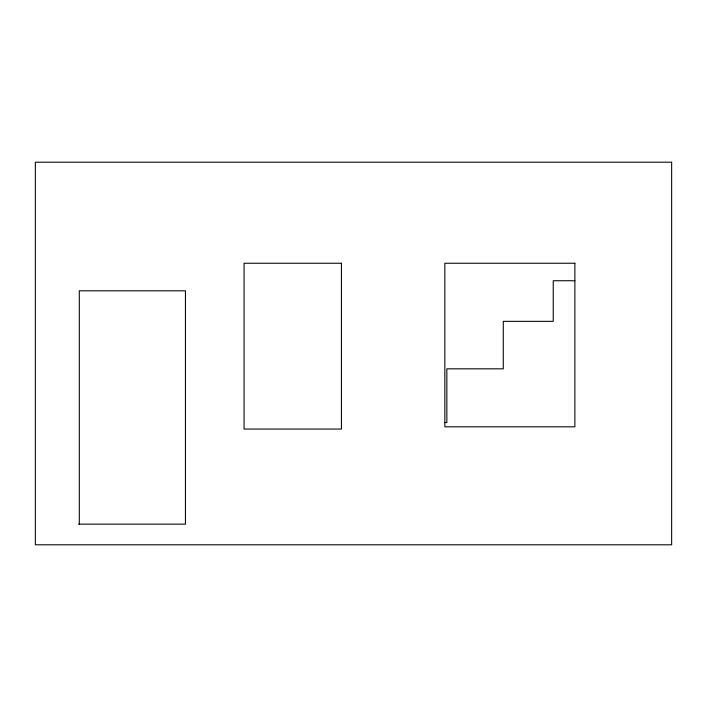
<?xml version="1.0" encoding="UTF-8"?>
<svg xmlns="http://www.w3.org/2000/svg" width="707" height="707" viewBox="0 0 707 707"><rect width="100%" height="100%" fill="white"/><g stroke="black" fill="none" stroke-linecap="round" stroke-linejoin="round"><path stroke-width="1.06" d="M574.968 280.732L553.236 280.732L553.236 321.358L503.287 321.358L503.287 368.824L446.851 368.824L446.851 422.556L444.668 422.556M78.548 524.152L185.446 524.152L185.446 290.816L79.299 290.816L79.299 524.152M671.65 162.203L35.35 162.203L35.35 544.797L671.65 544.797L671.65 162.203M341.437 263.243L244.074 263.243L244.074 429.061L341.437 429.061L341.437 263.243M574.871 263.243L444.844 263.243L444.844 426.816L574.871 426.816L574.871 263.243"/></g></svg>
